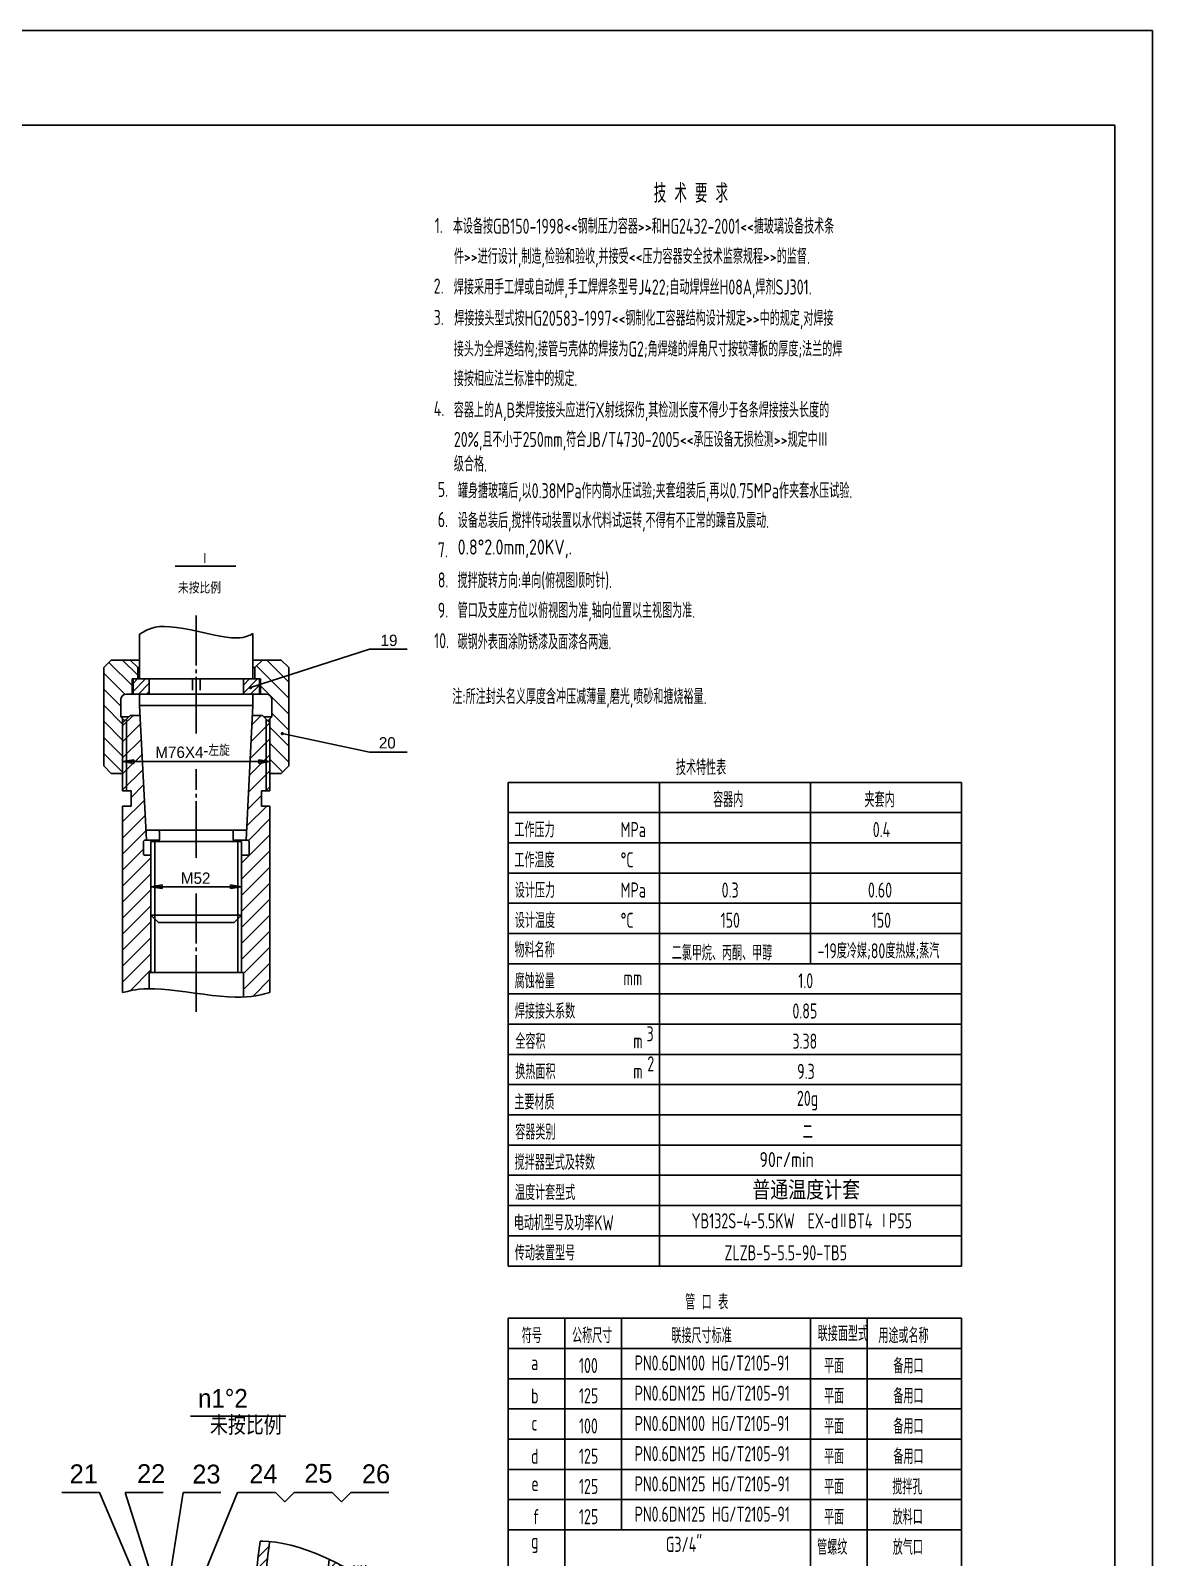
# Model space of a CAD drawing. Extents: x -10 to 10142, y -198 to 739.
# Drawn here: x 9845.1 to 10142.1, y 334.9 to 739 of the extents above; entities that cross this region are included whole.
import ezdxf

# ---------------------------------------------------------------- set-up
doc = ezdxf.new("R2010")
doc.units = 0
doc.linetypes.add('DASHDOT', pattern=[18, 15, -1, 1, -1])
doc.linetypes.add('DASHED', pattern=[4, 3, -1])
doc.layers.get('0').update_dxf_attribs({"color": 8, "linetype": 'CONTINUOUS'})
for name, color, linetype in [('0-EQUIPMENT', 7, 'CONTINUOUS'), ('1', 8, 'CONTINUOUS'), ('2', 94, 'DASHDOT'), ('3', 2, 'DASHED'), ('85', 7, 'CONTINUOUS')]:
    doc.layers.add(name, color=color, linetype=linetype)
doc.styles.add('HZTXT', font='tssdeng.shx', dxfattribs={"width": 0.8, "bigfont": 'tssdchn.shx'})
doc.styles.add('STYLE1', font='cadt_en.shx', dxfattribs={"bigfont": 'cadt_hz.shx'})
doc.styles.add('STYLE512', font='cadt_en.shx', dxfattribs={"width": 0.94961, "bigfont": 'cadt_hz.shx'})

# ---------------------------------------------------------------- blocks, each defined once
blk = doc.blocks.new('*U1')
for p, q in [((6942.57, 372.26), (6967.79, 372.26)), ((6918.45, 352.09), (6930.47, 323.81)), ((6925.27, 352.09), (6933.9, 324.85)), ((6940.6, 352.09), (6935.89, 322.2)), ((6955.02, 352.09), (6945, 327.72)), ((6965.02, 352.09), (6967.52, 349.59)), ((6967.52, 349.59), (6970.02, 352.09)), ((6980.02, 352.09), (6982.52, 349.59)), ((6982.52, 349.59), (6985.02, 352.09)), ((6960.44, 334.96), (6963.32, 337.84)), ((6960.98, 339.2), (6961.69, 339.19)), ((6961.69, 339.19), (6963.31, 339.08)), ((6963.31, 339.08), (6965.08, 338.87)), ((6965.08, 338.87), (6967.02, 338.55)), ((6967.02, 338.55), (6969.1, 338.08)), ((6969.1, 338.08), (6971.32, 337.46)), ((6971.32, 337.46), (6973.63, 336.69)), ((6973.63, 336.69), (6975.99, 335.79)), ((6975.99, 335.79), (6978.35, 334.79)), ((6929.47, 330.01), (6930.93, 331.47)), ((6938.72, 330.78), (6939.41, 331.47)), ((6959.81, 328.68), (6962.57, 331.44)), ((6960.09, 331.79), (6962.91, 334.61)), ((6978.35, 334.79), (6980.65, 333.69)), ((6978.9, 331.36), (6981.03, 333.49)), ((6980.65, 333.69), (6982.86, 332.52)), ((6982.86, 332.52), (6984.91, 331.29)), ((6931.76, 329.47), (6932.72, 330.43)), ((6940.24, 329.47), (6941.97, 331.2)), ((6959.59, 325.63), (6962.29, 328.33)), ((6978.46, 326.68), (6981.77, 329.99)), ((6984.91, 331.29), (6986.77, 330.03)), ((6986.77, 330.03), (6988.39, 328.74)), ((6988.39, 328.74), (6989.79, 327.44)), ((6989.65, 328.15), (6989.3, 324.09)), ((6989.79, 327.44), (6990.97, 326.12)), ((6929.47, 324.36), (6931.08, 325.97)), ((6929.47, 321.53), (6933.31, 325.37)), ((6933.47, 324.82), (6933.87, 325.22)), ((6933.47, 324.11), (6934.22, 324.86)), ((6934.22, 324.03), (6933.47, 324.78)), ((6933.47, 323.41), (6934.22, 324.16)), ((6934.22, 323.32), (6933.47, 324.07)), ((6933.47, 322.7), (6934.22, 323.45)), ((6934.22, 322.62), (6933.47, 323.37)), ((6934.22, 324.74), (6933.73, 325.22)), ((6937.22, 321.74), (6934.22, 324.74)), ((6937.22, 324.57), (6936.56, 325.22)), ((6937.22, 325.03), (6937.41, 325.22)), ((6937.22, 324.33), (6937.97, 325.08)), ((6937.97, 323.82), (6937.22, 324.57)), ((6937.22, 323.62), (6937.97, 324.37)), ((6937.97, 323.11), (6937.22, 323.86)), ((6937.22, 322.91), (6937.97, 323.66)), ((6937.97, 324.52), (6937.27, 325.22)), ((6937.97, 324.37), (6939.57, 325.97)), ((6937.97, 321.54), (6941.97, 325.54)), ((6957.32, 321.1), (6959.79, 323.56)), ((6961.66, 321.34), (6959.26, 323.73)), ((6960.05, 323.26), (6962.08, 325.29)), ((6978.17, 322.15), (6981.37, 325.35)), ((6990.97, 326.12), (6991.96, 324.79)), ((6991.96, 324.79), (6992.78, 323.44)), ((6992.78, 323.44), (6993.44, 322.09)), ((6931.87, 321.1), (6933.47, 322.7)), ((6933.47, 321.99), (6934.22, 322.74)), ((6934.22, 321.91), (6933.47, 322.66)), ((6933.47, 321.28), (6934.22, 322.03)), ((6934.22, 321.2), (6933.47, 321.95)), ((6933.61, 321.1), (6933.47, 321.24)), ((6933.99, 321.1), (6934.22, 321.33)), ((6938.57, 317.55), (6934.22, 321.91)), ((6937.97, 322.4), (6937.22, 323.15)), ((6937.22, 322.21), (6937.97, 322.96)), ((6937.97, 321.69), (6937.22, 322.44)), ((6937.22, 321.5), (6937.97, 322.25)), ((6937.86, 321.1), (6937.22, 321.74)), ((6937.52, 321.1), (6937.97, 321.54)), ((6938.1, 320.97), (6938.23, 321.1)), ((6938.45, 320.61), (6938.84, 321)), ((6938.84, 320.82), (6938.56, 321.1)), ((6938.81, 320.26), (6938.84, 320.3, 1)), ((6940.35, 321.1), (6941.22, 321.96)), ((6941.56, 320.22), (6940.68, 321.1)), ((6941.22, 321.96), (6942.17, 322.91)), ((6942.1, 321.1), (6941.22, 321.97)), ((6942.81, 321.8), (6941.74, 322.87)), ((6941.77, 321.1), (6942.69, 322.02)), ((6943.18, 321.1), (6943.2, 321.12)), ((6944.39, 320.22), (6943.51, 321.1)), ((6947.22, 320.22), (6946.34, 321.1)), ((6950.04, 320.22), (6949.17, 321.1)), ((6952.87, 320.22), (6952, 321.1)), ((6955.7, 320.22), (6954.83, 321.1)), ((6956.24, 321.1), (6956.19, 321.15)), ((6957.65, 321.1), (6956.96, 321.8)), ((6958.53, 320.22), (6957.65, 321.1)), ((6959.07, 321.1), (6957.73, 322.44)), ((6960.48, 321.1), (6958.5, 323.09)), ((6958.74, 321.1), (6960.43, 322.8)), ((6960.15, 321.1), (6961.08, 322.03)), ((6961.36, 320.22), (6960.48, 321.1)), ((6961.34, 321.72), (6961.91, 322.29)), ((6961.56, 321.1), (6961.72, 321.26)), ((6978.01, 317.74), (6981.11, 320.85)), ((6993.44, 322.09), (6993.97, 320.71)), ((6993.97, 320.71), (6994.38, 319.33)), ((6994.38, 319.33), (6994.68, 317.94)), ((6935.44, 317.85), (6934.22, 319.08)), ((6941.71, 317.25), (6940.04, 318.92)), ((6944.84, 316.94), (6943.17, 318.61)), ((6947.97, 316.64), (6946.3, 318.31)), ((6951.1, 316.34), (6949.43, 318.01)), ((6954.23, 316.04), (6952.56, 317.7)), ((6957.36, 315.73), (6955.7, 317.4)), ((6960.5, 315.43), (6958.83, 317.1)), ((6964.78, 313.97), (6961.96, 316.79)), ((6978.48, 313.97), (6980.99, 316.48)), ((6994.68, 317.94), (6994.89, 316.55)), ((6994.89, 316.55), (6995, 315.15)), ((6949.05, 309.9), (6947.68, 311.28)), ((6951.63, 310.15), (6950.26, 311.53)), ((6954.21, 310.4), (6952.84, 311.78)), ((6956.79, 310.65), (6955.41, 312.03)), ((6959.37, 310.9), (6957.99, 312.27)), ((6961.61, 311.49), (6960.57, 312.52)), ((6965.28, 313.47), (6964.78, 313.97)), ((6978.03, 309.28), (6980.98, 312.23)), ((6994.93, 312.35), (6994.75, 310.95)), ((6995.01, 313.74), (6994.93, 312.35)), ((6995, 315.15), (6995.01, 313.74)), ((6938.12, 306.85), (6938.84, 307.57)), ((6938.67, 306.85), (6938.32, 307.2)), ((6938.84, 307.38), (6938.67, 307.55)), ((6940.79, 306.85), (6939.92, 307.72)), ((6943.89, 309.4), (6942.52, 310.78)), ((6943.62, 306.85), (6942.75, 307.72)), ((6946.47, 309.65), (6945.1, 311.03)), ((6946.45, 306.85), (6945.57, 307.72)), ((6949.28, 306.85), (6948.4, 307.72)), ((6952.11, 306.85), (6951.23, 307.72)), ((6954.93, 306.85), (6954.06, 307.72)), ((6957.76, 306.85), (6956.89, 307.72)), ((6960.59, 306.85), (6959.72, 307.72)), ((6968.9, 307.03), (6965.05, 310.87)), ((6978.2, 305.21), (6981.08, 308.08)), ((6994.12, 308.19), (6993.66, 306.83)), ((6994.48, 309.57), (6994.12, 308.19)), ((6994.75, 310.95), (6994.48, 309.57)), ((6929.47, 304.56), (6931.76, 306.85)), ((6929.71, 301.97), (6933.47, 305.73)), ((6933.47, 306.43), (6933.88, 306.85)), ((6933.47, 305.73), (6934.22, 306.48)), ((6934.22, 305.65), (6933.47, 306.4)), ((6933.47, 305.02), (6934.22, 305.77)), ((6934.22, 304.94), (6933.47, 305.69)), ((6933.47, 304.31), (6934.22, 305.06)), ((6934.22, 304.23), (6933.47, 304.98)), ((6933.47, 303.61), (6934.22, 304.36)), ((6934.22, 303.52), (6933.47, 304.27)), ((6933.47, 302.9), (6934.22, 303.65)), ((6934.22, 302.82), (6933.47, 303.57)), ((6934.22, 306.35), (6933.72, 306.85)), ((6937.22, 306.65), (6937.42, 306.85)), ((6937.22, 305.94), (6937.97, 306.69)), ((6937.97, 305.43), (6937.22, 306.18)), ((6937.22, 305.24), (6937.97, 305.99)), ((6937.97, 304.72), (6937.22, 305.47)), ((6937.22, 304.53), (6937.97, 305.28)), ((6937.97, 304.02), (6937.22, 304.77)), ((6937.22, 303.82), (6937.97, 304.57)), ((6937.97, 303.31), (6937.22, 304.06)), ((6937.22, 303.11), (6937.97, 303.86)), ((6937.85, 302.72), (6937.22, 303.35)), ((6937.97, 306.14), (6937.26, 306.85)), ((6937.53, 302.72), (6937.97, 303.16)), ((6937.97, 306.85), (6937.96, 306.85)), ((6937.97, 304.57), (6940.24, 306.85)), ((6938.46, 302.23), (6941.58, 305.35)), ((6938.83, 306.85), (6938.84, 306.86)), ((6942.33, 305.31), (6940.79, 306.85)), ((6941.06, 306.25), (6941.66, 306.85)), ((6941.58, 305.35), (6943.07, 306.85)), ((6942.85, 306.21), (6942.21, 306.85)), ((6957.51, 305.68), (6956.35, 306.85)), ((6956.72, 306.35), (6957.21, 306.85)), ((6957.49, 305.71), (6958.63, 306.85)), ((6959.99, 304.62), (6957.76, 306.85)), ((6958.26, 305.06), (6960.04, 306.85)), ((6959.02, 304.42), (6961.46, 306.85)), ((6960.64, 305.39), (6959.18, 306.85)), ((6959.55, 302.96), (6961.93, 305.34)), ((6961.28, 306.16), (6960.59, 306.85)), ((6978.47, 301.23), (6981.28, 304.04)), ((6992.4, 304.15), (6991.55, 302.84)), ((6993.09, 305.48), (6992.4, 304.15)), ((6993.66, 306.83), (6993.09, 305.48)), ((6932.54, 301.97), (6933.47, 302.9)), ((6933.6, 302.72), (6933.47, 302.86)), ((6934, 302.72), (6934.22, 302.94)), ((6941.03, 301.97), (6941.97, 302.91)), ((6959.73, 300.32), (6962.08, 302.66)), ((6959.95, 297.7), (6962.26, 300.02)), ((6970.97, 297.99), (6970.61, 301.91)), ((6978.82, 297.34), (6981.57, 300.09)), ((6987.96, 299.04), (6986.34, 297.82)), ((6989.35, 300.28), (6987.96, 299.04)), ((6990.54, 301.55), (6989.35, 300.28)), ((6991.55, 302.84), (6990.54, 301.55)), ((6929.87, 296.47), (6931.87, 298.47)), ((6932.7, 296.47), (6932.72, 296.49)), ((6938.72, 296.84), (6940.35, 298.47)), ((6941.18, 296.47), (6941.97, 297.26)), ((6960.2, 295.13), (6962.49, 297.41)), ((6979.97, 294.24), (6981.96, 296.23)), ((6982.47, 295.49), (6980.29, 294.39)), ((6984.5, 296.64), (6982.47, 295.49)), ((6986.34, 297.82), (6984.5, 296.64)), ((6960.48, 292.58), (6962.74, 294.84)), ((6960.8, 290.07), (6963.03, 292.31)), ((6973.4, 291.51), (6971.14, 290.73)), ((6975.71, 292.39), (6973.4, 291.51)), ((6978.02, 293.36), (6975.71, 292.39)), ((6980.29, 294.39), (6978.02, 293.36)), ((6961.87, 288.37), (6961.05, 288.24)), ((6963.41, 288.66), (6961.87, 288.37)), ((6961.94, 288.38), (6963.36, 289.8)), ((6965.11, 289.03), (6963.41, 288.66)), ((6966.97, 289.49), (6965.11, 289.03)), ((6968.99, 290.05), (6966.97, 289.49)), ((6971.14, 290.73), (6968.99, 290.05))]:
    blk.add_line(p, q)
for centre in [(6945, 327.72), (6930.47, 323.81), (6933.9, 324.85), (6935.89, 322.2)]:
    blk.add_circle(centre, 0.25)
for radius, start, end in [(151.49, 174.6449, 186.1367), (170.29, 176.1742, 185.2602)]:
    blk.add_arc((7140.47, 313.97), radius, start, end)
for points in [[(6989.65, 328.15), (6989.81, 324.12), (6988.81, 324.21)], [(6970.97, 297.99), (6970.11, 301.93), (6971.1, 302.02)]]:
    blk.add_solid(points)
at = {"layer": '2'}
for p, q in [((6925.56, 327.72), (6945.53, 327.72)), ((6972.16, 313.97), (6922.31, 313.97)), ((6961.72, 313.97), (6967.34, 304.23)), ((6925.27, 300.22), (6945.82, 300.22))]:
    blk.add_line(p, q, dxfattribs=at)
at = {"layer": '85'}
for p, q in [((6908.45, 352.09), (6918.45, 352.09, 6.28)), ((6925.27, 352.09), (6935.27, 352.09)), ((6940.6, 352.09), (6950.6, 352.09)), ((6955.02, 352.09), (6965.02, 352.09)), ((6970.02, 352.09), (6980.02, 352.09)), ((6985.02, 352.09), (6995.02, 352.09)), ((6929.47, 331.47), (6929.47, 296.47)), ((6929.47, 331.47), (6932.72, 331.47)), ((6932.72, 331.47), (6932.72, 325.97)), ((6938.72, 331.47), (6938.72, 325.97)), ((6941.97, 331.47), (6938.72, 331.47, 6.28)), ((6941.97, 331.47), (6941.97, 323.26)), ((6929.47, 329.47), (6932.72, 329.47)), ((6941.97, 329.47), (6938.72, 329.47)), ((6929.47, 325.97), (6932.72, 325.97)), ((6933.47, 325.22), (6932.72, 325.97)), ((6933.47, 302.72), (6933.47, 325.22)), ((6933.47, 325.22), (6934.22, 325.22)), ((6934.22, 324.85), (6934.59, 325.22)), ((6934.22, 318.65), (6934.22, 325.22)), ((6934.59, 325.22), (6936.84, 325.22)), ((6937.22, 324.85), (6936.84, 325.22)), ((6937.97, 325.22), (6937.22, 325.22)), ((6937.22, 319.87), (6937.22, 325.22)), ((6937.97, 325.22), (6938.72, 325.97)), ((6937.97, 319.12), (6937.97, 325.22)), ((6941.97, 325.97), (6938.72, 325.97)), ((6959.49, 323.92), (6956.13, 321.1)), ((6961.86, 321.1), (6959.49, 323.92)), ((6929.47, 321.1), (6934.22, 321.1)), ((6937.22, 321.1), (6961.86, 321.1)), ((6937.97, 321.1), (6938.84, 320.22)), ((6938.84, 321.1), (6938.84, 319.03)), ((6938.84, 320.22), (6961.83, 320.22)), ((6941.97, 323.26), (6940.72, 321.1)), ((6941.97, 323.26), (6943.22, 321.1)), ((6961.83, 320.22), (6961.83, 316.81)), ((6934.22, 309.29), (6934.22, 318.65, 6.28)), ((6934.23, 317.17), (6934.22, 317.18)), ((6934.22, 317.18), (6934.22, 317.18)), ((6934.25, 317.17), (6934.23, 317.17)), ((6934.29, 317.15), (6934.25, 317.17)), ((6934.35, 317.14), (6934.29, 317.15)), ((6934.42, 317.11), (6934.35, 317.14)), ((6934.52, 317.08), (6934.42, 317.11)), ((6934.65, 317.04), (6934.52, 317.08)), ((6934.59, 302.72), (6934.59, 317.06)), ((6934.8, 316.99), (6934.65, 317.04)), ((6934.97, 316.93), (6934.8, 316.99)), ((6934.89, 317.91), (6962.15, 315.27)), ((6935.16, 316.85), (6934.97, 316.93)), ((6935.36, 316.76), (6935.16, 316.85)), ((6935.56, 316.65), (6935.36, 316.76)), ((6935.77, 316.53), (6935.56, 316.65)), ((6935.98, 316.38), (6935.77, 316.53)), ((6936.18, 316.22), (6935.98, 316.38)), ((6936.38, 316.04), (6936.18, 316.22)), ((6936.57, 315.84), (6936.38, 316.04)), ((6936.78, 315.65), (6936.57, 315.84)), ((6936.99, 315.44), (6936.78, 315.65)), ((6936.84, 302.72), (6936.84, 315.59)), ((6937.22, 315.25), (6936.99, 315.44)), ((6937.46, 315.06), (6937.22, 315.25)), ((6937.22, 308.08), (6937.22, 315.25)), ((6937.89, 319.12), (6961.91, 316.8, 6.28)), ((6964.22, 315.31), (6968.8, 307.38)), ((6937.72, 314.88), (6937.46, 315.06)), ((6938, 314.72), (6937.72, 314.88)), ((6938.3, 314.57), (6938, 314.72)), ((6938.62, 314.43), (6938.3, 314.57)), ((6938.93, 314.29), (6938.62, 314.43)), ((6939.24, 314.14), (6938.93, 314.29)), ((6939.55, 313.99), (6939.24, 314.14)), ((6939.83, 313.82), (6939.55, 313.99)), ((6940.1, 313.62), (6939.83, 313.82)), ((6940.34, 313.41), (6940.1, 313.62)), ((6940.55, 313.16), (6940.34, 313.41)), ((6940.73, 312.9), (6940.55, 313.16)), ((6940.89, 312.63), (6940.73, 312.9)), ((6941.04, 312.34), (6940.89, 312.63)), ((6941.16, 312.05), (6941.04, 312.34)), ((6941.27, 311.75), (6941.16, 312.05)), ((6941.36, 311.46), (6941.27, 311.75)), ((6941.45, 311.16), (6941.36, 311.46)), ((6941.52, 310.88), (6941.45, 311.16)), ((6941.57, 310.68), (6960.5, 312.52)), ((6961.23, 312.15), (6962.43, 310.06)), ((6962.73, 314.9), (6967.88, 305.98)), ((6934.22, 309.29), (6934.22, 302.72)), ((6937.22, 308.08), (6937.22, 302.72)), ((6937.89, 308.82), (6959.69, 310.93)), ((6937.97, 302.72), (6937.97, 308.83)), ((6937.97, 306.85), (6938.84, 307.72)), ((6938.84, 308.91), (6938.84, 306.85)), ((6938.84, 307.72), (6961.83, 307.72)), ((6941.59, 310.61), (6941.52, 310.88)), ((6941.64, 310.36), (6941.59, 310.61)), ((6941.69, 310.12), (6941.64, 310.36)), ((6941.73, 309.91), (6941.69, 310.12)), ((6941.76, 309.73), (6941.73, 309.91)), ((6941.79, 309.57), (6941.76, 309.73)), ((6941.81, 309.45), (6941.79, 309.57)), ((6941.82, 309.36), (6941.81, 309.45)), ((6941.83, 309.29), (6941.82, 309.36)), ((6941.84, 309.25), (6941.83, 309.29)), ((6941.84, 309.22), (6941.84, 309.25)), ((6941.85, 309.21), (6941.84, 309.22)), ((6941.85, 309.2), (6941.85, 309.21, 6.28)), ((6941.85, 309.21), (6941.85, 309.21)), ((6960.76, 309.96), (6960.41, 310.56)), ((6963.59, 310.73), (6961.78, 309.68)), ((6961.83, 309.71), (6961.83, 307.72)), ((6966.72, 305.31), (6963.59, 310.73)), ((6929.47, 306.85), (6934.22, 306.85)), ((6934.59, 302.72), (6934.22, 303.1)), ((6936.84, 302.72), (6937.22, 303.1)), ((6937.22, 306.85), (6961.86, 306.85)), ((6940.72, 306.85), (6941.97, 304.68)), ((6943.22, 306.85), (6941.97, 304.68)), ((6941.97, 296.47), (6941.97, 304.68)), ((6959.49, 304.02), (6956.13, 306.85)), ((6959.49, 304.02), (6961.86, 306.85)), ((6968.52, 306.36), (6966.72, 305.31)), ((6929.47, 301.97), (6932.72, 301.97)), ((6933.47, 302.72), (6932.72, 301.97)), ((6932.72, 301.97), (6932.72, 296.47)), ((6933.47, 302.72), (6934.22, 302.72)), ((6936.84, 302.72), (6934.59, 302.72)), ((6937.97, 302.72), (6937.22, 302.72)), ((6937.97, 302.72), (6938.72, 301.97)), ((6941.97, 301.97), (6938.72, 301.97)), ((6938.72, 301.97), (6938.72, 296.47)), ((6929.47, 298.47), (6932.72, 298.47)), ((6929.47, 296.47), (6932.72, 296.47)), ((6941.97, 298.47), (6938.72, 298.47)), ((6941.97, 296.47), (6938.72, 296.47))]:
    blk.add_line(p, q, dxfattribs=at)
for centre, radius, start, end in [((7140.47, 313.97), 181.25, 171.9982, 176.8537), ((7140.47, 313.97), 178.75, 171.9324, 177.9962), ((7140.47, 313.97), 162.5, 172.7944, 187.0957), ((7140.47, 313.97), 159.5, 173.1776, 186.7275), ((6937.97, 319.87), 0.75, 180, 264.47), ((6934.97, 318.65), 0.75, 180, 264.47), ((6961.62, 313.81), 3, 30, 84.47), ((6962.08, 314.52), 0.75, 30, 84.47), ((6960.58, 311.77), 0.75, 30, 95.53), ((6937.97, 308.08), 0.75, 95.53, 180), ((6959.76, 310.19), 0.75, 30, 95.53), ((6961.41, 310.33), 0.75, 210, 300), ((7140.47, 313.97), 178.75, 181.9872, 188.1348), ((6968.15, 307.01), 0.75, 300, 390), ((7140.47, 313.97), 181.25, 183.1463, 188.163)]:
    blk.add_arc(centre, radius, start, end, dxfattribs=at)
at = {"style": 'STYLE1'}
blk.add_text('未按比例', height=5, dxfattribs=at).set_placement((6947.69, 367.29))
at = {"style": 'STYLE1', "width": 1.003}
for s, p in [('25', (6972.67, 354.63)), ('21', (6910.55, 354.49)), ('22', (6928.39, 354.54)), ('23', (6943.02, 354.42)), ('24', (6958.1, 354.5)), ('26', (6987.92, 354.5)), ('搅', (6984.91, 327.36)), ('拌', (6984.91, 321.88)), ('水', (6972.24, 321.26)), ('流', (6972.24, 315.78)), ('旋', (6984.91, 316.56)), ('方', (6972.24, 310.14)), ('转', (6984.76, 311.24)), ('方', (6984.91, 305.76)), ('向', (6972.08, 304.66)), ('向', (6984.76, 300.28))]:
    blk.add_text(s, height=5, dxfattribs=at).set_placement(p)
at = {"insert": (6944.55, 374.46), "char_height": 5, "attachment_point": 7, "style": 'STYLE512'}
blk.add_mtext('n1%%d2', dxfattribs=at)
blk = doc.blocks.new('*U21')
at = {"style": 'STYLE1'}
blk.add_text('普通温度计套', height=5, dxfattribs=at).set_placement((7094.96, 431.09))

msp = doc.modelspace()

# ---------------------------------------------------------------- linework, layer by layer
at = {"color": 7}
for p, q in [((9548.09218, 738.96281), (10142.09218, 738.96281)), ((10142.09218, 738.96281), (10142.09218, -102.03719)), ((9899.43232, 597.21051), (9883.40567, 597.21051, 1)), ((9873.97809, 579.17304), (9874.92411, 579.76286)), ((9874.92411, 579.76286), (9875.32595, 580.00757)), ((9875.32595, 580.00757), (9875.83294, 580.28286)), ((9875.83294, 580.28286), (9876.46152, 580.56403)), ((9876.46152, 580.56403), (9877.22814, 580.82635)), ((9877.22814, 580.82635), (9878.14925, 581.04513)), ((9878.14925, 581.04513), (9879.24132, 581.19564)), ((9879.24132, 581.19564), (9880.52077, 581.25317)), ((9880.52077, 581.25317), (9882.00408, 581.19302)), ((9882.00408, 581.19302), (9883.69539, 581.0001)), ((9883.69539, 581.0001), (9885.54973, 580.69779)), ((9885.54973, 580.69779), (9887.50981, 580.31912)), ((9887.50981, 580.31912), (9889.51836, 579.89711)), ((9889.51836, 579.89711), (9891.5181, 579.46478)), ((9891.5181, 579.46478), (9893.45176, 579.05515)), ((9893.45176, 579.05515), (9895.26205, 578.70124)), ((9895.26205, 578.70124), (9896.8917, 578.43606)), ((9896.8917, 578.43606), (9898.29646, 578.28387)), ((9898.29646, 578.28387), (9899.48416, 578.23389)), ((9899.48416, 578.23389), (9900.47565, 578.26656)), ((9900.47565, 578.26656), (9901.2918, 578.36233)), ((9901.2918, 578.36233), (9901.95345, 578.50165)), ((9901.95345, 578.50165), (9902.48146, 578.66498)), ((9902.48146, 578.66498), (9902.89668, 578.83275)), ((9902.89668, 578.83275), (9903.21998, 578.98543)), ((9903.21998, 578.98543), (9903.97809, 579.35504, 1)), ((9934.79974, 575.21462), (9903.33399, 565.06523)), ((9944.79974, 575.21462), (9934.79974, 575.21462)), ((9871.97809, 565.61576), (9865.8551, 571.73875)), ((9873.47809, 568.3584), (9869.47475, 572.36174)), ((9913.47809, 562.29953), (9904.94698, 570.83064)), ((9913.47809, 566.54217), (9907.65851, 572.36174)), ((9870.05142, 563.29978), (9864.47809, 568.87312)), ((9872.22809, 566.19254), (9873.39728, 567.36174)), ((9872.22809, 564.07122), (9875.5186, 567.36174)), ((9873.63992, 563.36174), (9876.47809, 566.1999)), ((9901.47809, 565.74406), (9903.09577, 567.36174)), ((9901.47809, 563.62274), (9905.21709, 567.36174)), ((9903.33841, 563.36174), (9905.72809, 565.75142)), ((9868.97809, 560.13048), (9864.47809, 564.63048, 1)), ((9875.76124, 563.36174), (9876.47809, 564.07858)), ((9905.45973, 563.36174), (9905.72809, 563.6301)), ((9913.47809, 558.05689), (9905.97809, 565.55689)), ((9869.47809, 555.38784), (9864.47809, 560.38784)), ((9872.22571, 557.70489), (9869.47809, 554.95726)), ((9903.72328, 555.26133), (9906.16684, 557.70489)), ((9913.47809, 553.81425), (9908.97809, 558.31425)), ((9869.47809, 551.1452), (9864.47809, 556.1452)), ((9874.22299, 555.45953), (9869.47809, 550.71462)), ((9870.47809, 556.70489), (9870.47809, 537.70489)), ((9903.50018, 550.79559), (9908.47809, 555.7735)), ((9907.47809, 556.70489), (9907.47809, 537.70489)), ((9913.47809, 549.57161), (9908.47809, 554.57161)), ((9869.47809, 546.90256), (9864.47809, 551.90256)), ((9874.42486, 551.41875), (9869.47809, 546.47198)), ((9903.27708, 546.32985), (9908.47809, 551.53086)), ((9913.47809, 545.32897), (9908.47809, 550.32897)), ((9934.79974, 547.95626), (9911.74349, 552.88596)), ((9869.47809, 542.65992), (9864.47809, 547.65992)), ((9874.62673, 547.37798), (9869.47809, 542.22934)), ((9869.47809, 545.47676), (9872.43727, 545.96995)), ((9872.43727, 545.96995), (9872.43727, 544.98356)), ((9903.05398, 541.86411), (9908.47809, 547.28821)), ((9908.47809, 545.47676), (9905.5189, 545.96995)), ((9905.5189, 545.96995), (9905.5189, 544.98356)), ((9911.84038, 542.72403), (9908.47809, 546.08633)), ((9944.79974, 547.95626), (9934.79974, 547.95626, 1)), ((9869.47809, 545.47676), (9908.47809, 545.47676)), ((9869.47809, 545.47676), (9872.43727, 544.98356)), ((9874.8286, 543.33721), (9869.47809, 537.9867)), ((9902.83088, 537.39837), (9908.47809, 543.04557)), ((9908.47809, 545.47676), (9905.5189, 544.98356)), ((9871.72809, 535.99406), (9875.03046, 539.29644)), ((9907.38004, 537.70489), (9908.47809, 538.80293)), ((9869.47809, 529.50142), (9875.23233, 535.25567)), ((9902.38468, 528.46689), (9907.62268, 533.70489)), ((9902.60778, 532.93263), (9906.22809, 536.55293)), ((9869.47809, 525.25878), (9875.4342, 531.21489)), ((9902.77073, 524.6103), (9908.47809, 530.31765)), ((9869.47809, 521.01614), (9875.63607, 527.17412)), ((9900.97809, 518.57501), (9908.47809, 526.07501)), ((9869.47809, 516.7735), (9874.97809, 522.2735)), ((9900.97809, 514.33237), (9908.47809, 521.83237)), ((9869.47809, 512.53086), (9876.97809, 520.03086)), ((9900.97809, 510.08973), (9908.47809, 517.58973)), ((9869.47809, 508.28821), (9876.97809, 515.78821)), ((9900.97809, 505.84709), (9908.47809, 513.34709)), ((9869.47809, 504.04557), (9876.97809, 511.54557)), ((9876.97809, 512.37041), (9879.93727, 512.8636)), ((9876.97809, 512.37041), (9900.97809, 512.37041)), ((9876.97809, 512.37041), (9879.93727, 511.87721)), ((9879.93727, 512.8636), (9879.93727, 511.87721)), ((9900.97809, 512.37041), (9898.0189, 512.8636)), ((9898.0189, 512.8636), (9898.0189, 511.87721)), ((9900.97809, 512.37041), (9898.0189, 511.87721)), ((9869.47809, 499.80293), (9876.97809, 507.30293)), ((9900.97809, 501.60445), (9908.47809, 509.10445, 6.28319)), ((9869.47809, 495.56029), (9876.97809, 503.06029)), ((9900.97809, 497.36181), (9908.47809, 504.86181)), ((9869.47809, 491.31765), (9876.97809, 498.81765)), ((9900.97809, 493.11917), (9908.47809, 500.61917)), ((9869.47809, 487.07501), (9876.97809, 494.57501)), ((9901.47809, 489.37653), (9908.47809, 496.37653)), ((9871.48387, 484.83815), (9876.97809, 490.33237)), ((9901.47809, 485.13389), (9908.47809, 492.13389)), ((9871.34138, 484.80872), (9872.03137, 484.95125)), ((9872.03137, 484.95125), (9872.86991, 485.09249)), ((9872.86991, 485.09249), (9873.8699, 485.21722)), ((9873.8699, 485.21722), (9875.04427, 485.31021)), ((9875.04427, 485.31021), (9876.40592, 485.35626)), ((9876.23897, 485.35061), (9876.47809, 485.58973)), ((9876.40592, 485.35626), (9877.96778, 485.34013)), ((9877.96778, 485.34013), (9879.74277, 485.24661)), ((9879.74277, 485.24661), (9881.73253, 485.06698)), ((9881.73253, 485.06698), (9883.89372, 484.81855)), ((9903.9994, 483.41256), (9908.47809, 487.89125)), ((9869.47809, 484.36924), (9870.78702, 484.68011)), ((9870.78702, 484.68011), (9871.34138, 484.80872)), ((9883.89372, 484.81855), (9886.17173, 484.5251)), ((9886.17173, 484.5251), (9888.51195, 484.21045)), ((9888.51195, 484.21045), (9890.85977, 483.89838)), ((9890.85977, 483.89838), (9893.16058, 483.6127)), ((9893.16058, 483.6127), (9895.35978, 483.37721)), ((9895.35978, 483.37721), (9897.40274, 483.21571)), ((9897.40274, 483.21571), (9899.24549, 483.14528)), ((9899.24549, 483.14528), (9900.88652, 483.15612)), ((9900.88652, 483.15612), (9902.33494, 483.23172)), ((9902.33494, 483.23172), (9903.59987, 483.35557)), ((9903.59987, 483.35557), (9904.69043, 483.51115)), ((9904.69043, 483.51115), (9905.61573, 483.68194)), ((9905.61573, 483.68194), (9906.38489, 483.85145)), ((9906.38489, 483.85145), (9907.00701, 484.00314)), ((9907.00701, 484.00314), (9908.47809, 484.36924))]:
    msp.add_line(p, q, dxfattribs=at)
for centre in [(9903.33399, 565.06523), (9911.74349, 552.88596)]:
    msp.add_circle(centre, 0.25, dxfattribs=at)
at = {"layer": '0-EQUIPMENT'}
for p, q in [((9971.5682, 539.99382), (9971.5682, 411.99382)), ((10091.5682, 539.99382), (9971.5682, 539.99382, 1)), ((10011.5682, 539.99382), (10011.5682, 411.99382)), ((10051.5682, 539.99382), (10051.5682, 491.99382, 1)), ((10091.5682, 539.99382), (10091.5682, 411.99382)), ((10091.5682, 531.99382), (9971.5682, 531.99382, 1)), ((10091.5682, 523.99382), (9971.5682, 523.99382, 1)), ((9971.5682, 515.99382), (10091.5682, 515.99382)), ((9971.5682, 507.99382), (10091.5682, 507.99382, 1)), ((9971.5682, 499.99382), (10091.5682, 499.99382)), ((10091.5682, 491.99382), (9971.5682, 491.99382, 1)), ((10091.5682, 483.99382), (9971.5682, 483.99382, 1)), ((10091.5682, 475.99382), (9971.5682, 475.99382, 1)), ((9971.5682, 467.99382), (10091.5682, 467.99382, 1)), ((9971.5682, 459.99382), (10091.5682, 459.99382)), ((9971.5682, 451.99382), (10091.5682, 451.99382, 1)), ((10091.5682, 443.99382), (9971.5682, 443.99382, 1)), ((10091.5682, 435.99382), (9971.5682, 435.99382)), ((10091.5682, 427.99382), (9971.5682, 427.99382)), ((10091.5682, 419.99382), (9971.5682, 419.99382)), ((10091.5682, 411.99382), (9971.5682, 411.99382, 1)), ((10091.5682, 398.15718), (9971.5682, 398.15718, 1)), ((9971.5682, 398.15718), (9971.5682, 286.15718)), ((9986.5682, 398.15718), (9986.5682, 286.15718)), ((10001.5682, 398.15718), (10001.5682, 342.15718, 1)), ((10051.5682, 398.15718), (10051.5682, 286.15718)), ((10066.5682, 398.15718), (10066.5682, 286.15718)), ((10091.5682, 398.15718), (10091.5682, 286.15718, 1)), ((10091.5682, 390.15718), (9971.5682, 390.15718, 1)), ((10091.5682, 382.15718), (9971.5682, 382.15718)), ((9971.5682, 374.15718), (10091.5682, 374.15718, 1)), ((10091.5682, 366.15718), (9971.5682, 366.15718, 1)), ((10091.5682, 358.15718), (9971.5682, 358.15718)), ((10091.5682, 350.15718), (9971.5682, 350.15718, 1)), ((10091.5682, 342.15718), (9971.5682, 342.15718))]:
    msp.add_line(p, q, dxfattribs=at)
at = {"layer": '1', "color": 7}
for p, q in [((9558.09218, 713.96281), (10132.09218, 713.96281)), ((10132.09218, 713.96281), (10132.09218, -92.03719, 1)), ((9873.97809, 579.17304), (9873.97809, 567.36174)), ((9903.97809, 579.35504), (9903.97809, 567.36174)), ((9866.47809, 572.36174), (9864.47809, 570.36174)), ((9864.47809, 570.36174), (9864.47809, 544.36174)), ((9873.97809, 572.36174), (9866.47809, 572.36174)), ((9873.47809, 570.36174), (9871.47809, 572.36174)), ((9873.47809, 570.36174), (9873.47809, 567.36174)), ((9873.47809, 570.36174), (9873.97809, 570.36174)), ((9911.47809, 572.36174), (9903.97809, 572.36174)), ((9903.97809, 570.36174), (9904.47809, 570.36174)), ((9904.47809, 570.36174), (9906.47809, 572.36174)), ((9904.47809, 570.36174), (9904.47809, 567.36174)), ((9913.47809, 570.36174), (9911.47809, 572.36174)), ((9913.47809, 544.36174), (9913.47809, 570.36174)), ((9871.97809, 567.36174), (9871.97809, 563.36174)), ((9905.97809, 567.36174), (9871.97809, 567.36174)), ((9872.22809, 563.36174), (9872.22809, 567.36174)), ((9876.47809, 563.36174), (9876.47809, 567.36174)), ((9901.47809, 563.36174), (9901.47809, 567.36174)), ((9905.72809, 563.36174), (9905.72809, 567.36174)), ((9905.97809, 563.36174), (9905.97809, 567.36174)), ((9868.97809, 561.86174), (9868.97809, 557.36174, 6.28319)), ((9907.47809, 563.36174), (9870.47809, 563.36174)), ((9873.97809, 560.36174), (9873.97809, 563.36174)), ((9903.97809, 560.36174), (9903.97809, 563.36174)), ((9908.97809, 557.36174), (9908.97809, 561.86174)), ((9871.47809, 557.70489), (9869.47809, 555.70489)), ((9871.47809, 557.70489), (9874.22809, 557.70489)), ((9873.97809, 560.36174), (9875.75943, 524.70489)), ((9873.97809, 560.36174), (9903.97809, 560.36174)), ((9903.97809, 560.36174), (9902.19674, 524.70489)), ((9903.72809, 557.70489), (9906.47809, 557.70489)), ((9908.47809, 555.70489), (9906.47809, 557.70489)), ((9868.97809, 557.36174), (9871.13494, 557.36174)), ((9868.97809, 557.36174), (9870.05651, 556.28332)), ((9869.47809, 537.70489), (9869.47809, 556.86174)), ((9908.97809, 557.36174), (9906.82123, 557.36174)), ((9908.97809, 557.36174), (9907.89966, 556.28332)), ((9908.47809, 537.70489), (9908.47809, 556.86174)), ((9864.47809, 544.36174), (9866.47809, 542.36174)), ((9866.47809, 542.36174), (9869.47809, 542.36174)), ((9908.47809, 542.36174), (9911.47809, 542.36174, 1)), ((9911.47809, 542.36174), (9913.47809, 544.36174)), ((9869.47809, 537.70489), (9871.72809, 537.70489)), ((9871.72809, 537.70489), (9871.72809, 533.70489)), ((9906.22809, 537.70489), (9908.47809, 537.70489, 6.28319)), ((9906.22809, 537.70489), (9906.22809, 533.70489)), ((9869.47809, 533.70489), (9869.47809, 484.36924, 6.28319)), ((9869.47809, 533.70489), (9871.72809, 533.70489)), ((9906.22809, 533.70489), (9908.47809, 533.70489)), ((9908.47809, 533.70489), (9908.47809, 484.36924)), ((9902.32947, 527.36174), (9875.6267, 527.36174, 6.28319)), ((9879.22809, 524.86174), (9879.22809, 526.86174)), ((9898.72809, 524.86174), (9898.72809, 526.86174)), ((9874.97809, 524.20489), (9874.97809, 521.20489)), ((9875.47809, 524.70489), (9879.22809, 524.70489)), ((9900.97809, 524.36174), (9876.97809, 524.36174, 6.28319)), ((9876.97809, 489.70489), (9876.97809, 524.36174)), ((9877.97809, 489.70489), (9877.97809, 524.36174, 1)), ((9902.47809, 524.70489), (9898.72809, 524.70489)), ((9899.97809, 489.70489), (9899.97809, 524.36174)), ((9900.97809, 489.70489), (9900.97809, 524.36174)), ((9902.97809, 524.20489), (9902.97809, 521.20489)), ((9876.97809, 520.70489), (9875.47809, 520.70489)), ((9900.97809, 520.70489), (9902.47809, 520.70489, 6.28319)), ((9876.97809, 504.86174), (9878.97809, 502.86174)), ((9876.97809, 504.86174), (9900.97809, 504.86174)), ((9878.97809, 502.86174), (9898.97809, 502.86174)), ((9900.97809, 504.86174), (9898.97809, 502.86174)), ((9901.47809, 489.70489), (9876.47809, 489.70489)), ((9876.47809, 489.70489), (9876.47809, 485.35551, 6.28319)), ((9901.47809, 489.70489), (9901.47809, 483.18699))]:
    msp.add_line(p, q, dxfattribs=at)
for centre, radius, start, end in [((9870.47809, 561.86174), 1.5, 90, 180), ((9907.47809, 561.86174), 1.5, 0, 90), ((9878.72809, 526.86174), 0.5, 0, 90), ((9899.22809, 526.86174), 0.5, 90, 180), ((9875.47809, 524.20489), 0.5, 90, 180), ((9878.72809, 524.86174), 0.5, 270, 0), ((9899.22809, 524.86174), 0.5, 180, 270), ((9902.47809, 524.20489), 0.5, 0, 90), ((9875.47809, 521.20489), 0.5, 180, 270), ((9902.47809, 521.20489), 0.5, 270, 0)]:
    msp.add_arc(centre, radius, start, end, dxfattribs=at)
at = {"layer": '2', "color": 7}
for p, q in [((9888.97809, 552.90061), (9888.97809, 584.13379)), ((9888.97809, 519.9949), (9888.97809, 543.47031)), ((9888.97809, 479.30067), (9888.97809, 510.56461))]:
    msp.add_line(p, q, dxfattribs=at)
at = {"layer": '3', "color": 7}
for p, q in [((9887.97809, 567.36174), (9887.97809, 563.36174)), ((9889.97809, 567.36174), (9889.97809, 563.36174))]:
    msp.add_line(p, q, dxfattribs=at)

# ---------------------------------------------------------------- block references
at = {"color": 7}
msp.add_blockref('*U1', (2944.90507, 0), dxfattribs=at)
at = {"layer": '0-EQUIPMENT'}
msp.add_blockref('*U21', (2941.21383, -1.56077), dxfattribs=at)

# ---------------------------------------------------------------- texts
at = {"color": 7, "style": 'STYLE1'}
for s, p in [('未按比例', (9884.11795, 589.96002)), ('19', (9937.77115, 576.07077))]:
    msp.add_text(s, height=3, dxfattribs=at).set_placement(p)
at = {"color": 7, "style": 'STYLE1', "width": 1.003}
for s, p in [('-左旋', (9890.81029, 546.9813)), ('20', (9937.29974, 548.95626)), ('M76X4', (9878.13051, 546.46354)), ('M52', (9884.88927, 513.13792))]:
    msp.add_text(s, height=3, dxfattribs=at).set_placement(p)
at = {"layer": '0-EQUIPMENT', "style": 'HZTXT', "width": 0.7}
for s, height, p in [('技 术 要 求', 5, (10010.06885, 693.38881)), ('1.', 4, (9952.0925, 685.34943)), ('本设备按GB150-1998<<钢制压力容器>>和HG2432-2001<<搪玻璃设备技术条', 4, (9956.88799, 685.17493)), ('件>>进行设计,制造,检验和验收,并接受<<压力容器安全技术监察规程>>的监督.', 4, (9957.17399, 677.19693)), ('2.', 4, (9951.81907, 669.34943)), ('焊接采用手工焊或自动焊,手工焊焊条型号J422;自动焊焊丝H08A,焊剂SJ301.', 4, (9957.15099, 669.08293)), ('3.', 4, (9951.81907, 661.02923)), ('焊接接头型式按HG20583-1997<<钢制化工容器结构设计规定>>中的规定,对焊接', 4, (9957.26199, 660.82173)), ('接头为全焊透结构;接管与壳体的焊接为G2;角焊缝的焊角尺寸按较薄板的厚度;法兰的焊', 4, (9957.14899, 652.67873)), ('接按相应法兰标准中的规定.', 4, (9957.14899, 644.84073)), ('4.', 4, (9951.81907, 636.90197)), ('容器上的A,B类焊接接头应进行X射线探伤,其检测长度不得少于各条焊接接头长度的', 4, (9957.14899, 636.51447)), ('20%,且不小于250mm,符合JB/T4730-2005<<承压设备无损检测>>规定中Ⅲ', 4, (9957.15699, 628.74447)), ('级合格.', 4, (9957.15699, 622.24447)), ('5.', 4, (9952.90679, 615.52489)), ('罐身搪玻璃后,以0.38MPa作内筒水压试验;夹套组装后,再以0.75MPa作夹套水压试验.', 4, (9958.22871, 615.17939)), ('6.', 4, (9952.90679, 607.54789)), ('设备总装后,搅拌传动装置以水代料试运转,不得有不正常的躁音及震动.', 4, (9958.20571, 607.29939)), ('7.', 4, (9952.90679, 599.54789)), ('8.', 4, (9952.90679, 591.54789)), ('搅拌旋转方向:单向(俯视图顺时针).', 4, (9958.15271, 591.39639)), ('9.', 4, (9952.90679, 583.54789)), ('管口及支座方位以俯视图为准,轴向位置以主视图为准.', 4, (9958.16371, 583.48439)), ('10.', 4, (9951.93371, 575.47743)), ('碳钢外表面涂防锈漆及面漆各两遍.', 4, (9958.16371, 575.17939)), ('注:所注封头名义厚度含冲压减薄量,磨光,喷砂和搪烧裕量.', 4, (9956.74312, 560.6851)), ('技术特性表', 4, (10015.94704, 541.90595)), ('容器内', 4, (10025.78266, 533.42398)), ('夹套内', 4, (10065.8559, 533.40445)), ('工作压力', 4, (9973.18735, 525.42398)), ('MPa', 4, (10001.29354, 525.49132)), ('0.4', 4, (10068.04611, 525.49132)), ('工作温度', 4, (9973.18735, 517.42398)), ('%%DC ', 4, (10001.29354, 517.49132, -0.37764)), ('设计压力', 4, (9973.30453, 509.40445)), ('MPa', 4, (10001.29354, 509.49132)), ('0.3', 4, (10028.04611, 509.49132)), ('0.60', 4, (10066.78093, 509.49132)), ('设计温度', 4, (9973.30453, 501.42398)), ('%%DC ', 4, (10001.29354, 501.49132, -0.37764)), ('150', 4, (10027.77267, 501.49132)), ('150', 4, (10067.77267, 501.49132)), ('物料名称', 4, (9973.21709, 493.64348)), ('二氯甲烷、丙酮、甲醇', 4, (10014.83223, 492.87352)), ('-19度冷媒;80度热媒;蒸汽', 4, (10053.42392, 493.42398)), ('腐蚀裕量', 4, (9973.24594, 485.40445)), ('mm', 4, (10002.04655, 486.27257)), ('1.0', 4, (10048.31954, 485.49132)), ('焊接接头系数', 4, (9973.30453, 477.42398)), ('0.85', 4, (10046.78093, 477.49132)), ('全容积', 4, (9973.42172, 469.42398)), ('3', 4, (10008.15849, 471.45282)), ('3.38', 4, (10046.78093, 469.49132)), ('m', 4, (10004.63738, 469.57557)), ('换热面积', 4, (9973.42172, 461.42398)), ('2', 4, (10008.37949, 463.50182)), ('9.3', 4, (10048.04611, 461.49132)), ('m', 4, (10004.63738, 461.57557)), ('主要材质', 4, (9973.15805, 453.38492)), ('20g', 4, (10047.96943, 454.37041)), ('容器类别', 4, (9973.42172, 445.42398)), ('二', 4, (10049.50785, 445.48257)), ('搅拌器型式及转数', 4, (9973.24594, 437.42398)), ('温度计套型式', 4, (9973.33383, 429.42398)), ('电动机型号及功率KW', 4, (9973.04086, 421.42398)), ('传动装置型号', 4, (9973.30453, 413.44351)), ('ZLZB-5-5.5-90-TB5', 4, (10028.79552, 413.49132)), ('管 口 表', 4, (10018.39152, 400.44945)), ('联接面型式', 4, (10053.48329, 392.1013)), ('用途或名称', 4, (10069.52817, 391.58733)), ('符号', 4, (9975.13793, 391.5678)), ('公称尺寸', 4, (9988.45729, 391.58733)), ('联接尺寸标准', 4, (10014.74809, 391.5678)), ('PN0.6DN100 HG/T2105-91', 4, (10005.01243, 384.31758)), ('备用口', 4, (10073.48774, 383.58733)), ('a', 4, (9977.59795, 384.43593)), ('100', 4, (9990.27267, 383.65468)), ('平面', 4, (10055.13793, 383.5678)), ('PN0.6DN125 HG/T2105-91', 4, (10005.01243, 376.31758)), ('备用口', 4, (10073.48774, 375.58733)), ('b', 4, (9977.59795, 375.65468)), ('125', 4, (9990.27267, 375.65468)), ('平面', 4, (10055.13793, 375.5678)), ('PN0.6DN100 HG/T2105-91', 4, (10005.01243, 368.31758)), ('备用口', 4, (10073.48774, 367.58733)), ('c', 4, (9977.66631, 368.43593)), ('100', 4, (9990.27267, 367.65468)), ('平面', 4, (10055.13793, 367.5678)), ('PN0.6DN125 HG/T2105-91', 4, (10005.01243, 360.31758)), ('备用口', 4, (10073.48774, 359.58733)), ('d', 4, (9977.59795, 359.65468)), ('125', 4, (9990.27267, 359.65468)), ('平面', 4, (10055.13793, 359.5678)), ('125', 4, (9990.27267, 351.65468)), ('PN0.6DN125 HG/T2105-91', 4, (10005.01243, 352.31758)), ('平面', 4, (10055.13793, 351.5678)), ('搅拌孔', 4, (10073.22406, 351.54827)), ('e', 4, (9977.66631, 352.43593)), ('f', 4, (9978.07646, 343.65468)), ('125', 4, (9990.27267, 343.65468)), ('PN0.6DN125 HG/T2105-91', 4, (10005.01243, 344.31758)), ('平面', 4, (10055.13793, 343.5678)), ('放料口', 4, (10073.3266, 343.5678)), ('g', 4, (9977.59795, 337.21718)), ('G3/4"', 4, (10013.27278, 336.31758)), ('管螺纹', 4, (10053.3266, 335.5678)), ('放气口', 4, (10073.34125, 335.5678))]:
    msp.add_text(s, height=height, dxfattribs=at).set_placement(p)
at = {"layer": '0-EQUIPMENT', "color": 4, "style": 'HZTXT', "width": 0.7}
msp.add_text('YB132S-4-5.5KW  EX-dⅡBT4 ⅠP55', height=4, dxfattribs=at).set_placement((10020.07804, 421.95013))
at = {"layer": '0-EQUIPMENT', "insert": (9958.16371, 599.34239), "char_height": 4, "attachment_point": 7, "style": 'HZTXT'}
msp.add_mtext('0.8%%d2.0mm,20KV,.', dxfattribs=at)
at = {"layer": '0-EQUIPMENT', "color": 4, "insert": (10038.05566, 438.15422), "char_height": 4, "attachment_point": 7, "style": 'HZTXT'}
msp.add_mtext('90r/min', dxfattribs=at)
at = {"layer": '1', "color": 7, "style": 'STYLE1'}
msp.add_text('Ⅰ', height=3, dxfattribs=at).set_placement((9889.79538, 597.79193))

doc.saveas('drawing.dxf')
